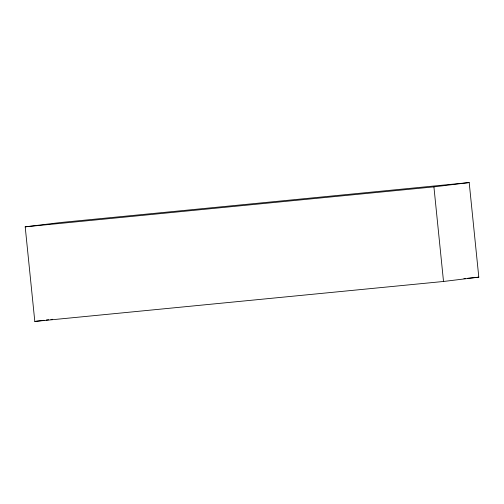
<?xml version="1.0" encoding="UTF-8"?>
<svg xmlns="http://www.w3.org/2000/svg" width="504" height="504" viewBox="0 0 504 504"><rect width="100%" height="100%" fill="white"/><g stroke="black" fill="none" stroke-linecap="round" stroke-linejoin="round"><path stroke-width="0.76" d="M25.2 226.832L60.48 222.529L469.192 182.568L478.8 277.168L443.52 281.471L34.807 321.432L25.2 226.832L433.913 186.871L469.192 182.568M34.807 321.432L44.012 320.311M46.311 320.027L48.617 319.744M50.917 319.467L52.447 319.278M463.926 278.624L465.488 278.473M467.838 278.239L478.8 277.168M433.913 186.871L443.52 281.471"/></g></svg>
